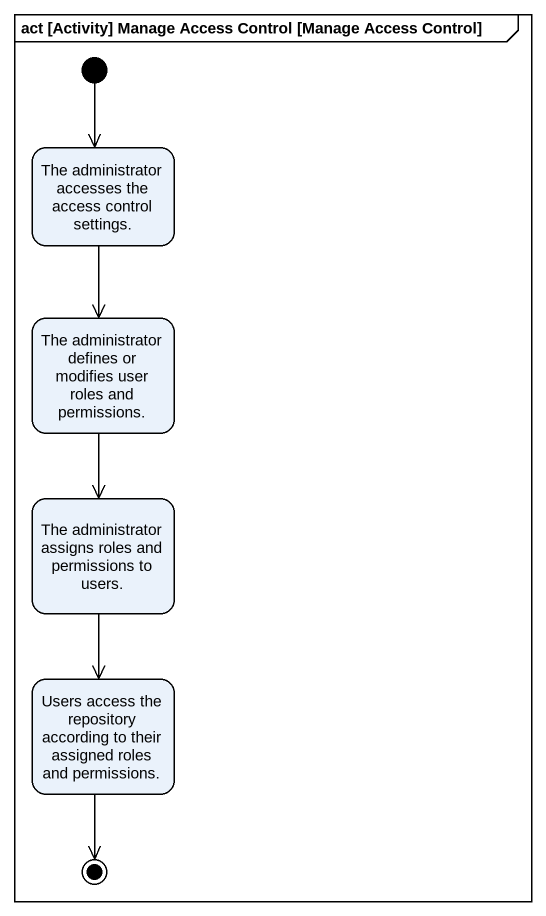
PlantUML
@startuml
mainframe act [Activity] Manage Access Control [Manage Access Control]
hide empty description
state "The administrator accesses the access control settings." as The_administrator_accesses
state "The administrator defines or modifies user roles and permissions." as The_administrator_defines
state "The administrator assigns roles and permissions to users." as The_administrator_assigns
state "Users access the repository according to their assigned roles and permissions." as Users_access_the_repository
[*] --> The_administrator_accesses
The_administrator_accesses --> The_administrator_defines
The_administrator_defines --> The_administrator_assigns
The_administrator_assigns --> Users_access_the_repository
Users_access_the_repository --> [*]
@enduml
